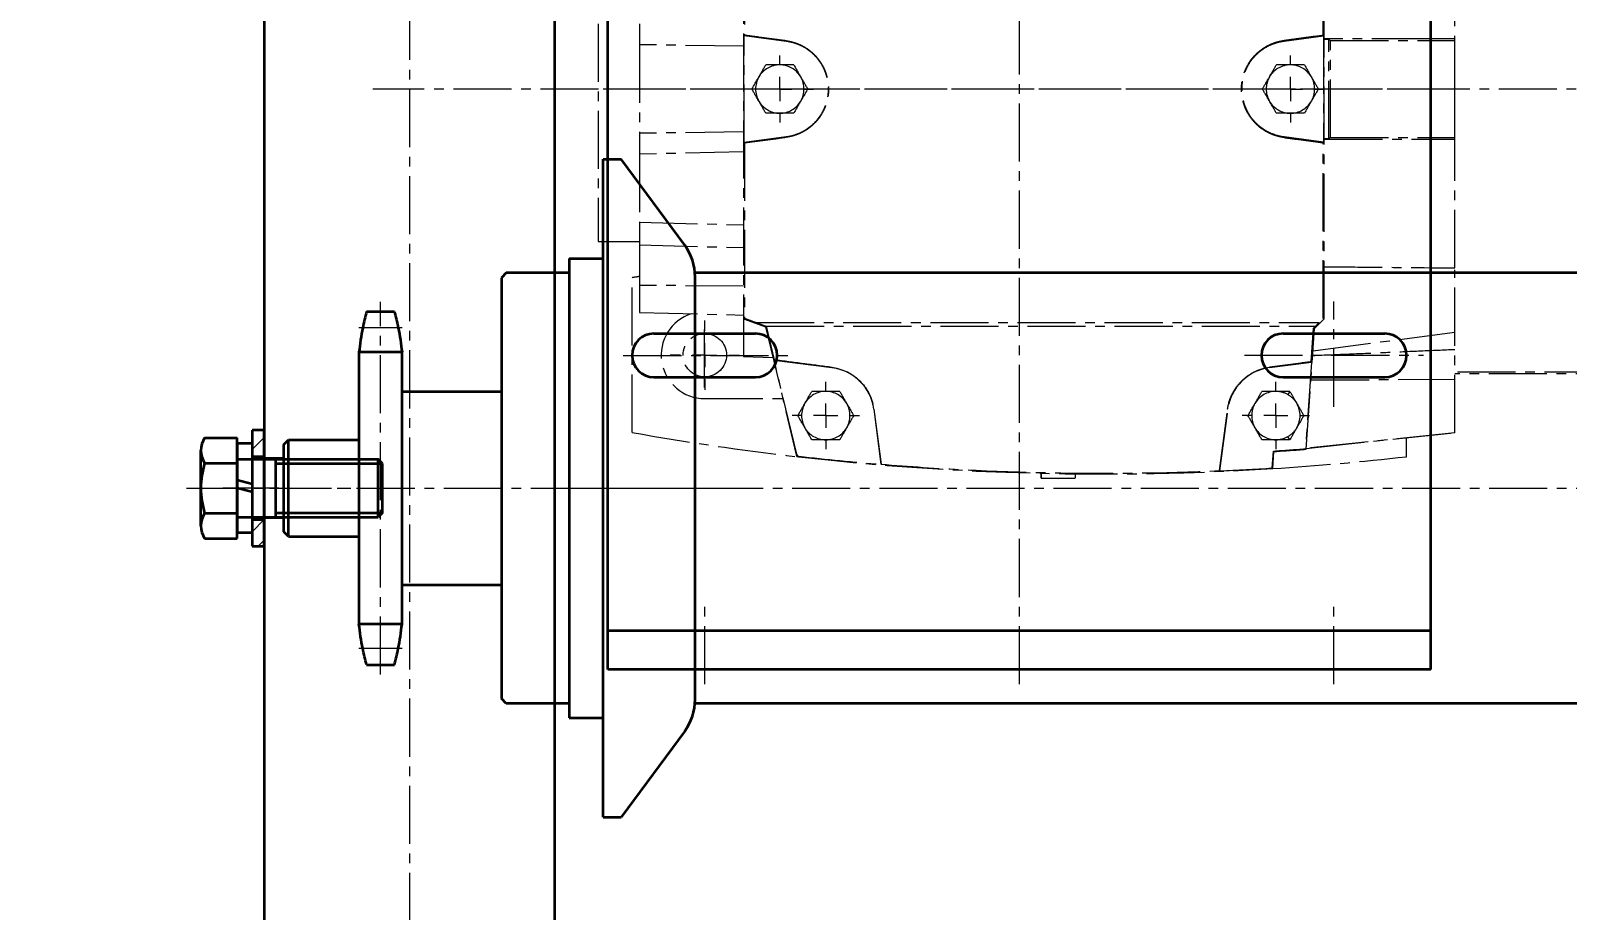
# Model space of a CAD drawing. Header units: millimetres. Extents: x -67280 to 67280, y -47520 to 47520.
# Drawn here: x -47870.2 to -47552.8, y -10332.1 to -10150.3 of the extents above; entities that cross this region are included whole.
import ezdxf

# ---------------------------------------------------------------- set-up
doc = ezdxf.new("R2010")
doc.units = ezdxf.units.MM
doc.linetypes.add('点画线', pattern=[18, 12, -2, 2, -2])
doc.layers.get('0').update_dxf_attribs({"lineweight": 35})
for name, color, linetype, lineweight in [('CDRAFT0', 7, 'Continuous', 35), ('EB0', 7, 'Continuous', 35), ('EB0_1', 7, 'Continuous', 35), ('中心线层', 1, '点画线', 18), ('尺寸线层', 4, 'Continuous', 18), ('粗实线层', 7, 'Continuous', 35)]:
    doc.layers.add(name, color=color, linetype=linetype, lineweight=lineweight)
doc.styles.add('标准', font='', dxfattribs={"width": 0.667})
doc.styles.get('标准').set_extended_font_data('宋体')
doc.dimstyles.new('标准', dxfattribs={"dimscale": 160, "dimtxt": 2, "dimasz": 1, "dimexe": 1, "dimexo": 0, "dimgap": 1, "dimtad": 1, "dimdec": 1, "dimdsep": 46, "dimtxsty": '标准', "dimblk": '_CAXARROW', "dimcen": 0, "dimdle": 2, "dimaunit": 1, "dimadec": 0, "dimazin": 2, "dimtfac": 0.707107, "dimtdec": 3, "dimtmove": 0, "dimatfit": 3, "dimfxl": 0, "dimfrac": 2, "dimtolj": 1, "dimarcsym": 0})

# ---------------------------------------------------------------- blocks, each defined once
blk = doc.blocks.new('*X501')
at = {"layer": '尺寸线层', "linetype": 'Continuous', "lineweight": 18}
for points in [[(-51183.27, -8857.31), (-51163.27, -9017.31), (-51203.27, -9017.31)], [(-51183.27, -14032.31), (-51163.27, -13872.31), (-51203.27, -13872.31)]]:
    blk.add_hatch(color=0, dxfattribs=at).paths.add_polyline_path(points, flags=0)
at = {"layer": '尺寸线层', "color": 0}
for p, q in [((-50396.35, -8857.31), (-51343.27, -8857.31)), ((-46007.99, -14032.31), (-51343.27, -14032.31))]:
    blk.add_line(p, q, dxfattribs=at)
at = {"layer": '尺寸线层', "color": 0, "linetype": 'Continuous', "lineweight": 18}
blk.add_line((-51183.27, -8857.31), (-51183.27, -14032.31), dxfattribs=at)
at = {"layer": '尺寸线层', "color": 0, "insert": (-51503.27, -11444.81), "char_height": 320, "width": 1231.786, "attachment_point": 5, "rotation": 90, "line_spacing_factor": 1.15057, "style": '标准'}
blk.add_mtext('\\T1.1;5175', dxfattribs=at)
blk = doc.blocks.new('_CAXARROW')
blk.add_hatch(color=0).paths.add_polyline_path([(0, 0), (-1, 0.125), (-1, -0.125)], flags=0)
blk = doc.blocks.new('*X1830')
at = {"layer": 'EB0_1'}
for p, q in [((85, 120), (-85, 120)), ((-85, -120), (-85, 120)), ((85, -120), (85, 120)), ((85, 112), (-85, 112)), ((-75.5, 59.51), (-54.5, 59.51)), ((54.5, 59.71), (75.5, 59.71)), ((-75.5, 50.51), (-54.5, 50.51)), ((54.5, 50.71), (75.5, 50.71)), ((-75.5, -50.55), (-54.55, -50.55)), ((54.5, -50.55), (75.5, -50.55)), ((-75.5, -59.55), (-54.55, -59.55)), ((54.5, -59.55), (75.5, -59.55)), ((85, -112), (-85, -112)), ((85, -120), (-85, -120))]:
    blk.add_line(p, q, dxfattribs=at)
for centre, start, end in [((-75.5, 55.01), 90, 270), ((-54.5, 55.01), 270, 90), ((54.5, 55.21), 90, 270), ((75.5, 55.21), 270, 90), ((-75.5, -55.05), 90, 270), ((-54.55, -55.05), 270, 90), ((54.5, -55.05), 90, 270), ((75.5, -55.05), 270, 90)]:
    blk.add_arc(centre, 4.5, start, end, dxfattribs=at)
at = {"layer": '中心线层', "linetype": '点画线', "lineweight": 18}
for p, q in [((-65, 104.84), (-65, 123)), ((0, -123), (0, 123)), ((65, 104.84), (65, 123)), ((-65, 39.33), (-65, 66.06)), ((65, 44.33), (65, 66.06)), ((-46.5, 55), (-83.5, 55)), ((83.5, 55), (46.5, 55)), ((88, 0), (-88, 0)), ((65, -65.67), (65, -43.94)), ((-65.05, -61.72), (-65.05, -48.41)), ((-81.84, -55.05), (-46.83, -55.05)), ((46.5, -55), (83.5, -55)), ((-65, -123), (-65, -105.31)), ((65, -123), (65, -105.31))]:
    blk.add_line(p, q, dxfattribs=at)
blk = doc.blocks.new('*X1833')
at = {"layer": 'CDRAFT0', "color": 0, "linetype": 'Continuous', "lineweight": 18}
for p, q in [((0, 5), (0, 7.15)), ((-5, 0), (-7.15, 0)), ((0, 0), (-2.5, 0)), ((0, 0), (0, 2.5)), ((0, 0), (2.5, 0)), ((0, 0), (0, -2.5)), ((5, 0), (7.15, 0)), ((0, -5), (0, -7.15))]:
    blk.add_line(p, q, dxfattribs=at)
blk = doc.blocks.new('*X1834')
at = {"layer": 'CDRAFT0', "color": 0, "linetype": 'Continuous', "lineweight": 18}
for p, q in [((0, 5), (0, 6.95)), ((-5, 0), (-6.95, 0)), ((0, 0), (-2.5, 0)), ((0, 0), (0, 2.5)), ((0, 0), (2.5, 0)), ((0, 0), (0, -2.5)), ((5, 0), (6.95, 0)), ((0, -5), (0, -6.95))]:
    blk.add_line(p, q, dxfattribs=at)
blk = doc.blocks.new('*X1836')
at = {"layer": 'CDRAFT0', "color": 0, "linetype": 'Continuous', "lineweight": 18}
for p, q in [((0, 5), (0, 6.95)), ((-5, 0), (-6.95, 0)), ((0, 0), (-2.5, 0)), ((0, 0), (0, 2.5)), ((0, 0), (2.5, 0)), ((0, 0), (0, -2.5)), ((5, 0), (6.95, 0)), ((0, -5), (0, -6.95))]:
    blk.add_line(p, q, dxfattribs=at)
blk = doc.blocks.new('*X1838')
at = {"layer": 'CDRAFT0', "color": 0, "linetype": 'Continuous', "lineweight": 18}
for p, q in [((0, 5), (0, 6.95)), ((-5, 0), (-6.95, 0)), ((0, 0), (-2.5, 0)), ((0, 0), (0, 2.5)), ((0, 0), (2.5, 0)), ((0, 0), (0, -2.5)), ((5, 0), (6.95, 0)), ((0, -5), (0, -6.95))]:
    blk.add_line(p, q, dxfattribs=at)
blk = doc.blocks.new('*X1839')
at = {"layer": 'CDRAFT0', "color": 0, "linetype": 'Continuous', "lineweight": 18}
for p, q in [((0, 5), (0, 6.95)), ((-5, 0), (-6.95, 0)), ((0, 0), (-2.5, 0)), ((0, 0), (0, 2.5)), ((0, 0), (2.5, 0)), ((0, 0), (0, -2.5)), ((5, 0), (6.95, 0)), ((0, -5), (0, -6.95))]:
    blk.add_line(p, q, dxfattribs=at)
blk = doc.blocks.new('*X1831')
at = {"layer": '中心线层'}
for p, q in [((-7.5, 47.5), (-7.5, -47.5)), ((112.5, -47.5), (112.5, 47.5)), ((139.5, -36.99), (139.5, 36.05)), ((-37.5, 31.5), (-37.5, -31.5)), ((-29, 13.48), (-29, 9.15)), ((-7.36, 11.05), (-7.3, 11.11)), ((-7.36, -11.05), (-7.36, 11.05)), ((-7.36, 11.05), (1.31, 9.91)), ((1.31, 9.98), (1.31, 9.91)), ((104.18, 10.03), (104.19, 9.91)), ((104.19, 9.91), (112.36, 10.99)), ((112.24, 11.09), (112.36, 10.99)), ((112.36, 10.99), (112.36, -10.99)), ((112.5, 10.32), (113.43, 10.32)), ((113.43, -10.32), (113.43, 10.32)), ((113.75, 10), (113.43, 10.32)), ((113.75, 10), (139.5, 10)), ((139.5, -10), (139.5, 10)), ((-7.5, 8.88), (-29, 9.15)), ((-29, 9.15), (-29, -9.15)), ((0, 5), (-2.89, 5)), ((2.89, 5), (0, 5)), ((105.5, 5), (102.61, 5)), ((108.39, 5), (105.5, 5)), ((376.56, 0), (-84.07, 0)), ((0, -5), (-2.89, -5)), ((2.89, -5), (0, -5)), ((105.5, -5), (102.61, -5)), ((108.39, -5), (105.5, -5)), ((-7.5, -8.88), (-29, -9.15)), ((-29, -9.15), (-29, -13.48)), ((1.31, -9.91), (-7.36, -11.05)), ((-7.3, -11.11), (-7.36, -11.05)), ((1.31, -9.98), (1.31, -9.91)), ((104.18, -10.03), (104.19, -9.91)), ((112.36, -10.99), (104.19, -9.91)), ((112.36, -10.99), (112.24, -11.09)), ((113.43, -10.32), (112.5, -10.32)), ((113.43, -10.32), (113.75, -10)), ((113.75, -10), (139.5, -10)), ((-7.5, -12.99), (-29, -13.48)), ((-29, -13.48), (-29, -27.53)), ((-29, -27.53), (-7.5, -28.09)), ((-29, -27.53), (-29, -32.22)), ((-37.5, -31.5), (-29, -31.5)), ((-29, -32.22), (-7.5, -32.79)), ((-29, -32.22), (-29, -40.58)), ((139.5, -71.05), (139.5, -37.4)), ((-30.5, -71), (-30.5, -39)), ((-29, -40.58), (-29, -46.16)), ((-7.5, -40.73), (-29, -40.58)), ((-29, -46.16), (-7.5, -46.73)), ((-7.5, -47.5), (-7.31, -47.37)), ((-7.5, -47.5), (-2.94, -49.16)), ((-7.5, -47.5), (-7.5, -55.3)), ((110.49, -49.51), (112.5, -47.5)), ((-4.89, -48.25), (111.41, -48.25)), ((-2.94, -49.16), (-2.81, -49.05)), ((-2.94, -49.16), (3.41, -75.6)), ((-2.81, -49.05), (110.67, -49.05)), ((-2.81, -49.05), (-2.81, -49.05)), ((-2.81, -49.05), (-1.15, -55.99)), ((108.75, -74.46), (110.49, -49.51)), ((109.82, -56.38), (110.3, -49.42)), ((110.17, -54.1), (139.5, -50.27)), ((110.67, -49.05), (110.3, -49.42)), ((110.3, -49.42), (110.49, -49.51)), ((-7.5, -55.3), (-1.42, -55.46)), ((-1.17, -56.01), (-1.15, -55.99)), ((-1.17, -56.01), (10.81, -57.59)), ((3.51, -75.5), (-1.17, -56.01)), ((101.19, -57.59), (109.89, -56.44)), ((109.89, -56.44), (108.64, -74.35)), ((109.82, -56.38), (109.89, -56.44)), ((10.81, -57.59), (10.81, -57.55)), ((101.19, -57.51), (101.19, -57.59)), ((109.75, -60.14), (139.5, -60)), ((260, -58.53), (139.5, -58.53)), ((176.5, -58.86), (139.5, -58.86)), ((9.5, -62.5), (6.61, -62.5)), ((12.39, -62.5), (9.5, -62.5)), ((102.5, -62.5), (99.61, -62.5)), ((105.39, -62.5), (102.5, -62.5)), ((105.39, -62.5), (105, -63.17)), ((-15.5, -64), (0.63, -64)), ((19.44, -66.19), (19.41, -66.19)), ((19.41, -66.19), (20.91, -77.57)), ((19.44, -66.19), (20.93, -77.55)), ((90.87, -78.88), (92.52, -66.19)), ((90.91, -78.93), (92.59, -66.19)), ((92.59, -66.19), (92.52, -66.19)), ((9.5, -72.5), (6.61, -72.5)), ((12.39, -72.5), (9.5, -72.5)), ((102.5, -72.5), (99.61, -72.5)), ((105.39, -72.5), (102.5, -72.5)), ((105.39, -72.5), (105, -71.83)), ((139.5, -71.05), (108.76, -74.28)), ((108.76, -74.28), (139.5, -71.05)), ((129.5, -76), (129.5, -72.15)), ((3.41, -75.6), (3.51, -75.5)), ((3.41, -75.6), (3.5, -75.97)), ((3.54, -75.92), (3.5, -75.97)), ((3.5, -75.97), (3.87, -76.01)), ((3.51, -75.8), (3.54, -75.92)), ((3.97, -75.9), (3.87, -76.01)), ((101.74, -78.34), (101.99, -74.82)), ((101.85, -78.46), (102.1, -74.93)), ((102.1, -74.93), (101.99, -74.82)), ((102.09, -74.98), (103.39, -74.85)), ((108.64, -74.35), (108.75, -74.46)), ((20.93, -77.55), (20.91, -77.57)), ((90.87, -78.88), (90.91, -78.93)), ((101.85, -78.46), (101.74, -78.34)), ((54, -80.41), (54, -79.43)), ((54.05, -80.36), (54, -80.41)), ((54, -80.41), (57.5, -80.5)), ((54.05, -80.36), (54.05, -79.43)), ((54.05, -80.36), (57.5, -80.45)), ((57.5, -80.45), (61, -80.36)), ((57.5, -80.5), (61, -80.41)), ((57.5, -80.45), (57.5, -80.5)), ((61, -79.55), (61, -80.36)), ((61, -80.41), (61, -80.36))]:
    blk.add_line(p, q, dxfattribs=at)
for points in [[(139.5, 10.37), (134.33, 10.37), (112.5, 10.35)], [(112.5, -10.35), (134.33, -10.37), (139.5, -10.37)], [(110.67, -49.05), (111.04, -48.65), (111.41, -48.25)]]:
    blk.add_lwpolyline(points, dxfattribs=at)
blk.add_circle((-15.5, -55), 4.49, dxfattribs=at)
for centre, radius, start, end in [((0, 0), 5, 90, 150), ((0, 0), 5, 30, 90), ((105.5, 0), 5, 90, 150), ((105.5, 0), 5, 30, 90), ((0, 0), 5, 150, 210), ((0, 0), 5, 330, 30), ((105.5, 0), 5, 150, 210), ((105.5, 0), 5, 330, 30), ((0, 0), 5, 210, 270), ((0, 0), 5, 270, 330), ((105.5, 0), 5, 210, 270), ((105.5, 0), 5, 270, 330), ((66.64, -584.87), 554.44, 99.9327, 100.0901), ((-15.5, -55), 9, 108.0649, 270), ((9.5, -67.5), 10, 7.5, 82.5), ((102.5, -67.5), 10, 97.5, 172.5), ((9.5, -67.5), 5, 90, 150), ((9.5, -67.5), 5, 30, 90), ((102.5, -67.5), 5, 90, 150), ((102.5, -67.5), 5, 60, 90), ((102.5, -67.5), 5, 30, 60), ((9.5, -67.5), 5, 150, 210), ((9.5, -67.5), 5, 330, 30), ((102.5, -67.5), 5, 150, 210), ((102.5, -67.5), 5, 330, 30), ((66.64, 474.87), 554.44, 259.9099, 263.4613), ((9.5, -67.5), 5, 210, 270), ((9.5, -67.5), 5, 270, 330), ((102.5, -67.5), 5, 210, 270), ((102.5, -67.5), 5, 270, 300), ((102.5, -67.5), 5, 300, 330), ((66.64, 474.87), 554.44, 263.5001, 273.6415), ((66.64, 474.87), 554.33, 263.5086, 265.2685), ((66.64, 474.87), 554.44, 273.6396, 276.5102), ((66.64, 474.87), 550.83, 273.6797, 274.373), ((66.64, 474.87), 550.94, 273.6904, 274.3835), ((66.64, 474.87), 554.33, 272.5097, 273.6309)]:
    blk.add_arc(centre, radius, start, end, dxfattribs=at)
blk.add_ellipse((111.91, 0), major_axis=(0, -71), ratio=0.026186, start_param=1.429481, end_param=1.712111, dxfattribs=at)
for points in [[(-7.31, 47.37), (-7.3, 35.28), (-7.3, 23.2), (-7.3, 11.11)], [(112.24, 11.09), (112.24, 23.2), (112.25, 35.3), (112.26, 47.4)], [(-4.33, 2.5), (-3.84, 3.35), (-3.36, 4.18), (-2.89, 5)], [(2.89, 5), (3.36, 4.18), (3.84, 3.35), (4.33, 2.5)], [(101.17, 2.5), (101.66, 3.35), (102.14, 4.18), (102.61, 5)], [(108.39, 5), (108.86, 4.18), (109.34, 3.35), (109.83, 2.5)], [(-5.77, 0), (-5.3, 0.82), (-4.82, 1.65), (-4.33, 2.5)], [(4.33, 2.5), (4.82, 1.65), (5.3, 0.82), (5.77, 0)], [(99.73, 0), (100.2, 0.82), (100.68, 1.65), (101.17, 2.5)], [(109.83, 2.5), (110.32, 1.65), (110.8, 0.82), (111.27, 0)], [(-4.33, -2.5), (-4.82, -1.65), (-5.3, -0.82), (-5.77, 0)], [(-2.89, -5), (-3.36, -4.18), (-3.84, -3.35), (-4.33, -2.5)], [(4.33, -2.5), (3.84, -3.35), (3.36, -4.18), (2.89, -5)], [(5.77, 0), (5.3, -0.82), (4.82, -1.65), (4.33, -2.5)], [(101.17, -2.5), (100.68, -1.65), (100.2, -0.82), (99.73, 0)], [(102.61, -5), (102.14, -4.18), (101.66, -3.35), (101.17, -2.5)], [(109.83, -2.5), (109.34, -3.35), (108.86, -4.18), (108.39, -5)], [(111.27, 0), (110.8, -0.82), (110.32, -1.65), (109.83, -2.5)], [(-7.3, -11.11), (-7.3, -23.2), (-7.3, -35.28), (-7.31, -47.37)], [(112.26, -47.4), (112.25, -35.3), (112.24, -23.2), (112.24, -11.09)], [(-7.31, -47.37), (-6.5, -47.66), (-5.7, -47.96), (-4.89, -48.25)], [(5.17, -65), (5.66, -64.15), (6.14, -63.32), (6.61, -62.5)], [(12.39, -62.5), (12.86, -63.32), (13.34, -64.15), (13.83, -65)], [(98.17, -65), (98.66, -64.15), (99.14, -63.32), (99.61, -62.5)], [(105.39, -62.5), (105.86, -63.32), (106.34, -64.15), (106.83, -65)], [(3.73, -67.5), (4.2, -66.68), (4.68, -65.85), (5.17, -65)], [(13.83, -65), (14.32, -65.85), (14.8, -66.68), (15.27, -67.5)], [(96.73, -67.5), (97.2, -66.68), (97.68, -65.85), (98.17, -65)], [(106.83, -65), (107.32, -65.85), (107.8, -66.68), (108.27, -67.5)], [(5.17, -70), (4.68, -69.15), (4.2, -68.32), (3.73, -67.5)], [(15.27, -67.5), (14.8, -68.32), (14.32, -69.15), (13.83, -70)], [(98.17, -70), (97.68, -69.15), (97.2, -68.32), (96.73, -67.5)], [(108.27, -67.5), (107.8, -68.32), (107.32, -69.15), (106.83, -70)], [(6.61, -72.5), (6.14, -71.68), (5.66, -70.85), (5.17, -70)], [(13.83, -70), (13.34, -70.85), (12.86, -71.68), (12.39, -72.5)], [(99.61, -72.5), (99.14, -71.68), (98.66, -70.85), (98.17, -70)], [(106.83, -70), (106.34, -70.85), (105.86, -71.68), (105.39, -72.5)]]:
    blk.add_open_spline(points, degree=3, dxfattribs=at)
for points, knots in [([(1.31, 9.98), (-0.12, 10.17), (-2.99, 10.54), (-5.86, 10.92), (-7.3, 11.11)], [0, 0, 0, 0, 42.68907, 85.378396, 85.378396, 85.378396, 85.378396]), ([(1.31, 9.98), (1.92, 9.9), (2.51, 9.77), (3.37, 9.49), (3.65, 9.39), (4.21, 9.15), (4.48, 9.02), (5.29, 8.59), (5.79, 8.26), (6.5, 7.7), (6.72, 7.51), (7.16, 7.09), (7.38, 6.87), (7.97, 6.19), (8.33, 5.7), (8.95, 4.67), (9.22, 4.11), (9.64, 2.98), (9.8, 2.4), (9.97, 1.51), (10.01, 1.21), (10.06, 0.61), (10.08, 0.3), (10.08, -0.6), (10.02, -1.2), (9.86, -2.09), (9.79, -2.39), (9.63, -2.98), (9.54, -3.26), (9.22, -4.11), (8.96, -4.65), (8.49, -5.43), (8.32, -5.69), (7.97, -6.17), (7.78, -6.41), (7.18, -7.09), (6.75, -7.5), (5.79, -8.26), (5.29, -8.59), (4.49, -9.02), (4.22, -9.15), (3.67, -9.38), (3.38, -9.49), (2.51, -9.77), (1.92, -9.9), (1.31, -9.98)], [0, 0, 0, 0, 38.160631, 38.160631, 57.240947, 57.240947, 76.321262, 76.321262, 114.481893, 114.481893, 133.562209, 133.562209, 152.642524, 152.642524, 190.803155, 190.803155, 228.963786, 228.963786, 267.124417, 267.124417, 286.204733, 286.204733, 305.285048, 305.285048, 343.445679, 343.445679, 362.525995, 362.525995, 381.60631, 381.60631, 419.766941, 419.766941, 438.847257, 438.847257, 457.927572, 457.927572, 496.088203, 496.088203, 534.248834, 534.248834, 553.32915, 553.32915, 572.409465, 572.409465, 610.570096, 610.570096, 610.570096, 610.570096]), ([(1.31, 9.91), (1.86, 9.84), (2.43, 9.72), (3.56, 9.36), (4.12, 9.13), (5.21, 8.56), (5.73, 8.22), (6.71, 7.44), (7.17, 7), (7.99, 6.05), (8.35, 5.54), (8.97, 4.47), (9.22, 3.91), (9.62, 2.78), (9.77, 2.21), (9.96, 1.09), (10, 0.54), (10, -0.54), (9.96, -1.09), (9.77, -2.21), (9.62, -2.78), (9.22, -3.91), (8.97, -4.47), (8.35, -5.54), (7.99, -6.05), (7.17, -7), (6.71, -7.44), (5.73, -8.22), (5.21, -8.56), (4.12, -9.13), (3.56, -9.36), (2.43, -9.72), (1.86, -9.84), (1.31, -9.91)], [0, 0, 0, 0, 27.391662, 27.391662, 54.783324, 54.783324, 82.174987, 82.174987, 109.566649, 109.566649, 136.958311, 136.958311, 164.349973, 164.349973, 191.741636, 191.741636, 219.133298, 219.133298, 246.52496, 246.52496, 273.916622, 273.916622, 301.308284, 301.308284, 328.699947, 328.699947, 356.091609, 356.091609, 383.483271, 383.483271, 410.874933, 410.874933, 438.266596, 438.266596, 438.266596, 438.266596]), ([(104.18, -10.03), (103.57, -9.95), (102.98, -9.82), (102.12, -9.54), (101.84, -9.43), (101.28, -9.2), (101, -9.07), (100.19, -8.63), (99.69, -8.3), (98.98, -7.74), (98.75, -7.54), (98.31, -7.12), (98.1, -6.9), (97.49, -6.21), (97.14, -5.72), (96.67, -4.95), (96.53, -4.68), (96.26, -4.13), (96.14, -3.85), (95.82, -3), (95.66, -2.41), (95.44, -1.22), (95.38, -0.61), (95.38, 0.6), (95.44, 1.2), (95.6, 2.1), (95.67, 2.4), (95.83, 2.99), (95.92, 3.28), (96.24, 4.12), (96.51, 4.67), (96.97, 5.45), (97.14, 5.71), (97.5, 6.2), (97.69, 6.44), (98.29, 7.12), (98.72, 7.54), (99.44, 8.11), (99.69, 8.29), (100.2, 8.62), (100.46, 8.77), (101.25, 9.2), (101.81, 9.44), (102.98, 9.82), (103.57, 9.95), (104.18, 10.03)], [0, 0, 0, 0, 322.441056, 322.441056, 483.661584, 483.661584, 644.882112, 644.882112, 967.323168, 967.323168, 1128.543696, 1128.543696, 1289.764225, 1289.764225, 1612.205281, 1612.205281, 1773.425809, 1773.425809, 1934.646337, 1934.646337, 2257.087393, 2257.087393, 2579.528449, 2579.528449, 2901.969505, 2901.969505, 3063.190033, 3063.190033, 3224.410561, 3224.410561, 3546.851618, 3546.851618, 3708.072146, 3708.072146, 3869.292674, 3869.292674, 4191.73373, 4191.73373, 4352.954258, 4352.954258, 4514.174786, 4514.174786, 4836.615842, 4836.615842, 5159.056898, 5159.056898, 5159.056898, 5159.056898]), ([(104.19, -9.91), (103.64, -9.84), (103.07, -9.72), (101.94, -9.36), (101.38, -9.13), (100.29, -8.56), (99.77, -8.22), (98.79, -7.44), (98.33, -7), (97.51, -6.05), (97.15, -5.54), (96.53, -4.47), (96.28, -3.91), (95.88, -2.78), (95.73, -2.21), (95.54, -1.09), (95.5, -0.54), (95.5, 0.54), (95.54, 1.09), (95.73, 2.21), (95.88, 2.78), (96.28, 3.91), (96.53, 4.47), (97.15, 5.54), (97.51, 6.05), (98.33, 7), (98.79, 7.44), (99.77, 8.22), (100.29, 8.56), (101.38, 9.13), (101.94, 9.36), (103.07, 9.72), (103.64, 9.84), (104.19, 9.91)], [0, 0, 0, 0, 236.480879, 236.480879, 472.961758, 472.961758, 709.442636, 709.442636, 945.923515, 945.923515, 1182.404394, 1182.404394, 1418.885273, 1418.885273, 1655.366152, 1655.366152, 1891.847031, 1891.847031, 2128.327909, 2128.327909, 2364.808788, 2364.808788, 2601.289667, 2601.289667, 2837.770546, 2837.770546, 3074.251425, 3074.251425, 3310.732304, 3310.732304, 3547.213182, 3547.213182, 3783.694061, 3783.694061, 3783.694061, 3783.694061]), ([(112.24, 11.09), (110.9, 10.91), (108.21, 10.56), (105.52, 10.21), (104.18, 10.03)], [0, 0, 0, 0, 317.139788, 634.278062, 634.278062, 634.278062, 634.278062]), ([(-7.3, -11.11), (-5.86, -10.92), (-2.99, -10.54), (-0.12, -10.17), (1.31, -9.98)], [0, 0, 0, 0, 34.918758, 69.837306, 69.837306, 69.837306, 69.837306]), ([(104.18, -10.03), (105.52, -10.21), (108.21, -10.56), (110.9, -10.91), (112.24, -11.09)], [0, 0, 0, 0, 350.908719, 701.819114, 701.819114, 701.819114, 701.819114]), ([(112.48, -36.73), (115.85, -36.76), (124.86, -36.83), (133.86, -36.93), (139.5, -36.99)], [0, 0, 0, 0, 333.603451, 892.559706, 892.559706, 892.559706, 892.559706]), ([(-4.89, -48.25), (-4.63, -48.35), (-4.37, -48.45), (-4.11, -48.55), (-3.89, -48.63), (-3.67, -48.72), (-3.46, -48.8), (-3.24, -48.88), (-3.03, -48.97), (-2.81, -49.05)], [0, 0, 0, 0, 145.582286, 145.582286, 145.582286, 266.196754, 266.196754, 266.196754, 386.811223, 386.811223, 386.811223, 386.811223]), ([(110.1, -55.07), (112.65, -54.96), (117.68, -54.76), (125.12, -54.44), (132.37, -54.12), (137.15, -53.91), (139.5, -53.81)], [0, 0, 0, 0, 441.173897, 871.300654, 1290.381406, 1698.417381, 1698.417381, 1698.417381, 1698.417381]), ([(10.81, -57.55), (8.82, -57.29), (4.83, -56.77), (0.84, -56.25), (-1.15, -55.99)], [0, 0, 0, 0, 183.537301, 367.073548, 367.073548, 367.073548, 367.073548]), ([(109.82, -56.38), (108.38, -56.57), (105.5, -56.95), (102.62, -57.32), (101.19, -57.51)], [0, 0, 0, 0, 439.768304, 879.538163, 879.538163, 879.538163, 879.538163]), ([(10.81, -57.55), (11.9, -57.7), (12.95, -58.01), (14.43, -58.74), (14.9, -59.03), (15.79, -59.66), (16.2, -60.02), (17.38, -61.19), (18.01, -62.07), (18.74, -63.56), (18.94, -64.07), (19.26, -65.11), (19.37, -65.64), (19.44, -66.19)], [0, 0, 0, 0, 275.67332, 275.67332, 413.50998, 413.50998, 551.34664, 551.34664, 827.01996, 827.01996, 964.85662, 964.85662, 1102.69328, 1102.69328, 1102.69328, 1102.69328]), ([(92.52, -66.19), (92.67, -65.09), (92.98, -64.04), (93.72, -62.55), (94, -62.08), (94.64, -61.19), (94.99, -60.77), (96.16, -59.6), (97.05, -58.96), (98.54, -58.22), (99.05, -58.02), (100.1, -57.7), (100.64, -57.59), (101.19, -57.51)], [0, 0, 0, 0, 534.366691, 534.366691, 801.550036, 801.550036, 1068.733381, 1068.733381, 1603.100072, 1603.100072, 1870.283417, 1870.283417, 2137.466762, 2137.466762, 2137.466762, 2137.466762]), ([(3.87, -76.01), (3.76, -76), (3.66, -75.95), (3.5, -75.81), (3.44, -75.71), (3.41, -75.6)], [0, 0, 0, 0, 242.495536, 242.495536, 484.991073, 484.991073, 484.991073, 484.991073]), ([(3.51, -75.5), (3.53, -75.6), (3.59, -75.7), (3.75, -75.84), (3.86, -75.89), (3.97, -75.9)], [0, 0, 0, 0, 242.436801, 242.436801, 484.873603, 484.873603, 484.873603, 484.873603]), ([(20.93, -77.55), (26.74, -78.03), (32.56, -78.41), (44.21, -79), (50.04, -79.2), (67.54, -79.54), (79.21, -79.39), (90.87, -78.88)], [0, 0, 0, 0, 221.9518, 221.9518, 443.903599, 443.903599, 887.807199, 887.807199, 887.807199, 887.807199])]:
    blk.add_open_spline(points, degree=3, knots=knots, dxfattribs=at)
for name, p in [('*X1839', (0, 0)), ('*X1838', (105.5, 0)), ('*X1833', (-15.5, -55)), ('*X1836', (9.5, -67.5)), ('*X1834', (102.5, -67.5))]:
    blk.add_blockref(name, p, dxfattribs=at)
blk = doc.blocks.new('*X1829')
at = {"layer": 'EB0', "linetype": '点画线', "lineweight": 18}
for p, q in [((-550, 399), (-550, 476)), ((-545.55, 470.67), (-554.45, 470.67)), ((-590.1, 437.5), (-546.6, 437.5)), ((-573.5, 437.5), (-582.6, 437.5)), ((-572.93, 437.5), (592.1, 437.5)), ((-507, 437.5), (-482.02, 437.5)), ((-545.55, 404.34), (-554.45, 404.34))]:
    blk.add_line(p, q, dxfattribs=at)
at = {"layer": 'EB0'}
for p, q in [((-586.33, 447.89), (-579.6, 447.89)), ((-579.6, 427.11), (-579.6, 447.89)), ((-576.5, 449.5), (-576.5, 425.5)), ((-574, 449.5), (-576.5, 449.5)), ((-574, 425.5), (-574, 449.5)), ((-587.1, 429.71), (-587.1, 445.29)), ((-579.6, 446.7), (-579.6, 428.3)), ((-576.5, 446.7), (-579.6, 446.7)), ((-576.5, 446.7), (-576.5, 428.3)), ((-586.33, 442.7), (-579.6, 442.7)), ((-579.6, 431.5), (-579.6, 443.5)), ((-579.6, 443.5), (-550.5, 443.5)), ((-574, 444), (-576.5, 444)), ((-570, 443.6), (-574, 443.6)), ((-571.6, 431.5), (-571.6, 443.5)), ((-571.6, 442.6), (-549.6, 442.6)), ((-549.6, 442.6), (-550.5, 443.5)), ((-550.5, 431.5), (-550.5, 443.5)), ((-549.6, 432.4), (-549.6, 442.6)), ((-576.5, 438.3), (-579.6, 439.13)), ((-576.9, 436.81), (-579.6, 437.53)), ((-576.5, 436.7), (-576.9, 436.81)), ((-586.33, 432.3), (-579.6, 432.3)), ((-571.6, 432.4), (-549.6, 432.4)), ((-549.6, 432.4), (-550.5, 431.5)), ((-579.6, 431.5), (-550.5, 431.5)), ((-576.5, 431), (-574, 431)), ((-570, 431.4), (-574, 431.4)), ((-586.33, 427.11), (-579.6, 427.11)), ((-576.5, 428.3), (-579.6, 428.3)), ((-576.5, 425.5), (-574, 425.5))]:
    blk.add_line(p, q, dxfattribs=at)
at = {"layer": 'EB0', "linetype": 'Continuous', "lineweight": 18}
for p, q in [((-576.5, 445.47), (-574, 447.97)), ((-576.5, 428.5), (-574, 431)), ((-575.26, 425.5), (-574, 426.76))]:
    blk.add_line(p, q, dxfattribs=at)
at = {"layer": 'EB0', "color": 1, "linetype": '点画线', "lineweight": 18}
blk.add_line((-571, 437.5), (-579.5, 437.5), dxfattribs=at)
at = {"layer": 'EB0'}
for centre, radius, start, end in [((-582.31, 445.29), 4.79, 147.1328, 212.8672), ((-569.1, 437.5), 18, 163.2213, 196.7787), ((-582.31, 429.71), 4.79, 147.1328, 212.8672)]:
    blk.add_arc(centre, radius, start, end, dxfattribs=at)
at = {"layer": 'EB0_1'}
for p, q in [((-574, 1690), (-574, -1030)), ((-514, -1030), (-514, 1690))]:
    blk.add_line(p, q, dxfattribs=at)
at = {"layer": '中心线层', "linetype": '点画线', "lineweight": 18}
blk.add_line((-544, 1690), (-544, -1030), dxfattribs=at)
at = {"layer": '粗实线层', "linetype": 'Continuous', "lineweight": 35}
for p, q in [((-504, 505.5), (-500.27, 505.5)), ((-504, 369.5), (-504, 505.5)), ((-487.15, 487.71), (-500.27, 505.5)), ((-511, 485), (-504, 485)), ((-511, 485), (-511, 390)), ((-524, 482), (-525, 481)), ((-525, 481), (-525, 394)), ((-511, 482), (-524, 482)), ((485, 482), (-485, 482)), ((-485, 393.82), (-485, 481.18)), ((-552.87, 474), (-547.13, 474)), ((-545.55, 465.58), (-554.45, 465.58)), ((-554.45, 465.58), (-554.45, 409.42)), ((-545.55, 409.42), (-545.55, 465.58)), ((-545.55, 457.5), (-525, 457.5)), ((-570, 446.5), (-569, 447.5)), ((-570, 428.5), (-570, 446.5)), ((-569, 427.5), (-569, 447.5)), ((-569, 447.5), (-554.45, 447.5)), ((-569, 427.5), (-570, 428.5)), ((-569, 427.5), (-554.45, 427.5)), ((-545.55, 417.5), (-525, 417.5)), ((-545.55, 409.42), (-554.45, 409.42)), ((-552.87, 401), (-547.13, 401)), ((-524, 393), (-525, 394)), ((-511, 393), (-524, 393)), ((485, 393), (-485, 393)), ((-511, 390), (-504, 390)), ((-487.15, 387.29), (-500.27, 369.5)), ((-504, 369.5), (-500.27, 369.5))]:
    blk.add_line(p, q, dxfattribs=at)
for centre, start, end in [((-496, 481.18), 0, 36.4128), ((-496, 393.82), 323.5872, 0)]:
    blk.add_arc(centre, 11, start, end, dxfattribs=at)
for points, knots in [([(-552.87, 474), (-553.15, 472.89), (-553.86, 470.12), (-554.23, 467.29), (-554.45, 465.58)], [0, 0, 0, 0, 2215.322796, 5536.49391, 5536.49391, 5536.49391, 5536.49391]), ([(-547.13, 474), (-546.85, 472.89), (-546.14, 470.12), (-545.77, 467.29), (-545.55, 465.58)], [0, 0, 0, 0, 2198.755395, 5495.088967, 5495.088967, 5495.088967, 5495.088967]), ([(-552.87, 401), (-553.15, 402.11), (-553.86, 404.88), (-554.23, 407.71), (-554.45, 409.42)], [0, 0, 0, 0, 2078.643156, 5194.906672, 5194.906672, 5194.906672, 5194.906672]), ([(-547.13, 401), (-546.85, 402.11), (-546.14, 404.88), (-545.77, 407.71), (-545.55, 409.42)], [0, 0, 0, 0, 2061.741993, 5152.667598, 5152.667598, 5152.667598, 5152.667598])]:
    blk.add_open_spline(points, degree=3, knots=knots, dxfattribs=at)
at = {"layer": 'EB0_1'}
blk.add_blockref('*X1830', (-418, 520), dxfattribs=at)
at = {"layer": '中心线层'}
blk.add_blockref('*X1831', (-467.5, 520), dxfattribs=at)
blk = doc.blocks.new('*X1855')
at = {"layer": '尺寸线层', "linetype": 'Continuous', "lineweight": 18}
for points in [[(-48562.97, -8992.31), (-48582.97, -9152.31), (-48542.97, -9152.31)], [(-48562.97, -11712.31), (-48582.97, -11552.31), (-48542.97, -11552.31)]]:
    blk.add_hatch(color=0, dxfattribs=at).paths.add_polyline_path(points, flags=0)
at = {"layer": '尺寸线层', "color": 0}
for p, q in [((-47821.97, -8992.31), (-48722.97, -8992.31)), ((-47821.97, -11712.31), (-48722.97, -11712.31))]:
    blk.add_line(p, q, dxfattribs=at)
at = {"layer": '尺寸线层', "color": 0, "linetype": 'Continuous', "lineweight": 18}
blk.add_line((-48562.97, -11712.31), (-48562.97, -8992.31), dxfattribs=at)
at = {"layer": '尺寸线层', "color": 0, "insert": (-48882.97, -10352.31), "char_height": 320, "width": 1243.6437, "attachment_point": 5, "rotation": 90, "line_spacing_factor": 1.15057, "style": '标准'}
blk.add_mtext('\\T1.1;2720', dxfattribs=at)

msp = doc.modelspace()

# ---------------------------------------------------------------- dimensions: what is measured, and where the dimension line sits
at = {"layer": '尺寸线层'}
dim = msp.add_linear_dim(base=(-51183.269, -14032.309), p1=(-50396.352, -8857.309), p2=(-46007.985, -14032.309), angle=270, dimstyle='标准', override={"dimsah": 1, "dimtfill": 1, "dimtzin": 8}, dxfattribs=at)
dim.commit()
dim.dimension.update_dxf_attribs({"geometry": '*X501', "text_midpoint": (-51183.269, -11444.809)})

# ---------------------------------------------------------------- next in the draw order: block references
at = {"layer": '中心线层'}
msp.add_blockref('*X1829', (-47247.969, -10682.309), dxfattribs=at)

# ---------------------------------------------------------------- next in the draw order: dimensions: what is measured, and where the dimension line sits
at = {"layer": '尺寸线层'}
dim = msp.add_linear_dim(base=(-48562.966, -8992.309), p1=(-47821.969, -11712.309), p2=(-47821.969, -8992.309), angle=90, dimstyle='标准', override={"dimsah": 1, "dimtfill": 1, "dimtzin": 8}, dxfattribs=at)
dim.commit()
dim.dimension.update_dxf_attribs({"geometry": '*X1855', "text_midpoint": (-48562.966, -10352.309)})

doc.saveas('drawing.dxf')
